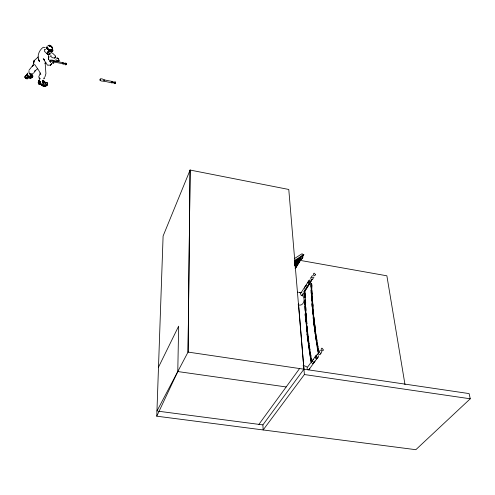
<?xml version="1.0" encoding="UTF-8"?>
<svg xmlns="http://www.w3.org/2000/svg" width="495" height="495" viewBox="0 0 495 495"><rect width="100%" height="100%" fill="white"/><g stroke="black" fill="none" stroke-linecap="round" stroke-linejoin="round"><path stroke-width="0.74" d="M43.183 81.873L42.558 81.471L42.397 81.793M43.937 85.876L43.838 86.235L44.729 86.241M305.495 310.6L305.508 311.015M316.2 340.22L316.602 343.511M28.45 77.542L27.516 77.956L25.975 76.985L25.585 75.822L26.328 75.444M39.062 80.32L39.062 81.174L40.875 83.655M43.133 80.258L43.214 80.963C45.274 80.159 42.57 85.456 43.919 81.601C43.028 80.685 45.571 82.219 43.857 81.168M309.907 352.923L309.48 349.705L309.876 353.238M43.665 81.131L42.743 82.213L43.3 81.836L43.3 80.32M27.194 75.333L26.767 74.733L27.503 73.545M310.761 359.209L311.108 361.344M43.257 81.817L43.238 80.419M47.025 48.12L46.858 47.792L47.402 49.005M46.92 47.681L46.753 48.139L46.784 47.607A2.425 1.442 15.6 0 0 46.759 48.269C46.623 46.196 46.709 48.887 46.895 47.687M156.958 411.029L188.051 352.081L469.118 393.593L470.25 398.791L415.837 449.695L156.773 416.19L177.779 371.547L178.646 326.168L158.499 367.179M306.51 323.922L306.752 326.941M315.272 333.772L315.631 337.107M30.839 75.599L30.467 74.999L30.721 75.686M41.456 84.416C42.186 86.229 46.27 86.266 44.773 86.056M315.791 337.305C317.239 336.835 316.398 344.433 315.81 337.237M46.815 47.254L46.728 48.244M52.049 53.287L52.062 52.891M46.864 47.829L46.728 48.145L46.92 47.681M311.417 287.31L311.918 297.192M30.863 74.807L30.628 75.37L30.801 74.881L31.148 76.422L29.75 76.775M40.974 83.587L39.148 81.1L39.124 80.339M43.913 85.672C43.517 86.569 41.543 85.672 42.384 84.626M156.773 416.19L163.103 236.022L190.105 170.051L288.777 189.467L304.394 374.542L263.148 429.951L262.901 424.883L303.936 369.196L298.504 303.577M42.886 81.65L43.511 82.133L44.117 81.557L43.183 82.56L43.207 82.189M307.859 337.305C307.742 334.304 308.701 346.481 307.865 337.522M309.084 343.388L308.552 344.26L307.772 340.876L308.014 339.632L308.645 340.282L309.078 343.344M39.062 81.093L38.134 82.374L38.517 83.339M44.606 81.44C43.82 80.611 43.541 83.308 43.628 82.523M310.866 359.215L310.439 355.874L310.767 358.417M39.148 81.1L39.223 80.209M48.869 56.746L48.386 59.023L48.869 56.746L48.331 55.36M308.008 336.779L308.249 341.154L307.376 333.748L308.001 336.588M307.018 334.304L307.389 333.036L308.02 334.348L308.02 337.8L307.389 337.126L307.011 334.274M312.382 303.936L312.351 303.206M31.148 76.422L30.727 74.844M43.418 80.741L43.572 82.077L43.176 82.479L43.61 82.083C43.405 78.977 43.529 83.519 43.727 81.267M114.054 82.294L114.029 82.424M114.091 82.09L113.955 82.275M112.625 82.869L112.767 82.591M112.78 81.997L112.916 81.607L112.811 82.492M112.879 82.04L112.934 81.687M104.222 79.973L103.969 81.118L111.808 82.882L111.833 82.566M112.105 81.508L112.031 81.984M30.857 75.686L30.783 75.061M46.351 84.793C47.836 84.948 45.447 86.817 45.979 85.251M43.09 80.277L43.003 82.059M43.214 80.963L42.941 81.997M46.759 48.015L46.821 47.737A2.562 1.516 15.6 0 1 46.753 47.26M45.651 82.281L44.705 85.678L46.951 84.818C48.027 81.093 47.897 85.703 46.623 84.886M104.191 80.159C100.077 76.31 97.36 81.811 103.969 81.118M313.242 314.146C312.914 309.127 314.146 325.011 313.242 314.344M30.746 74.9L30.882 75.605L30.789 74.813M312.846 310.161L312.37 303.8M46.672 47.718L46.678 47.662A2.599 1.541 15.6 0 1 46.777 47.025M66.021 64.127L65.897 64.672L66.07 63.577M308.998 346.871L308.614 343.412L308.998 346.809M65.501 64.511L65.625 64.041M30.882 75.252L30.504 75.172L30.758 75.487M64.783 63.973L64.697 64.375M64.919 63.23L64.888 63.416M39.216 81.211L39.26 80.765L39.266 81.075M63.546 63.775L63.756 62.729L63.694 63.156M29.762 77.944L29.323 77.387M51.932 50.249L51.963 49.679M62.809 63.032L62.884 62.717L54.895 60.972L54.728 61.912M62.747 63.533L62.636 64.016L62.859 62.809M39.359 79.788L39.346 80.462M42.941 80.691L42.44 81.836L43.108 80.171M312.889 310.674L312.883 309.895M26.878 74.51L27.008 74.405M46.313 47.211C46.202 47.365 46.332 47.161 46.307 47.235M30.746 75.283L30.888 75.178M47.173 53.008L47.328 53.831L48.399 54.561A3.904 2.042 44.4 0 0 48.788 54.499L48.912 54.512A4.047 2.116 44.4 0 1 48.436 54.623C45.187 54.184 49.426 48.659 50.403 50.589L50.422 51.121C49.364 49.871 50.793 51.833 50.416 50.54L50.044 50.051M310.136 353.251C311.349 354.686 310.161 357.303 310.421 355.193C311.126 355.744 311.64 360.521 310.681 359.549M114.97 83.339L114.964 83.766L115.094 83.302M115.267 82.479L115.335 81.941L115.18 82.387M114.574 83.253L114.568 83.686L114.704 83.222M114.871 82.399L114.945 81.854L114.791 82.3M54.858 61.225L54.914 60.891L50.905 60L50.657 61.324L50.905 60M46.932 47.984L46.907 47.959M311.609 286.976L311.25 283.87M305.031 296.951L304.976 291.468M305.242 310.167C306.096 309.808 304.716 310.303 305.353 307.005C306.015 308.645 306.201 320.76 305.223 310.693M44.408 81.384L43.962 81.706M64.944 63.113L64.87 63.552M313.657 320.463C315.024 318.038 314.3 331.483 313.644 321.007M27.033 74.609L27.237 74.405M62.686 63.706L54.679 62.104L54.809 61.498M115.651 82.888L115.595 82.956M317.969 357.161L309.066 369.474M65.47 64.598L65.674 63.849M65.717 63.527L65.785 63.205M65.866 64.684L65.934 64.369M66.181 63.292L66.089 63.775M307.048 368.119L307.098 367.797M39.167 79.07L39.346 77.987M316.862 343.579L316.416 340.071L316.757 342.67M316.243 339.768C317.215 338.462 317.648 345.56 316.651 343.759M65.538 64.202L65.451 64.833L65.594 64.208M65.693 63.688L65.81 62.989L65.693 63.453M65.959 64.208L65.847 64.919L65.934 64.61M312.958 278.846C312.376 281.482 309.084 277.516 311.572 277.132M30.016 75.723L30.504 75.172M63.57 63.645L63.484 64.202L63.589 63.713M306.269 323.482L306.182 320.364L306.566 323.829L306.269 323.482L306.473 323.012L307.018 326.335L306.832 327.888L306.232 323.971M46.685 84.732L45.849 85.994L45.299 86.068M310.563 282.342L302.334 295.212L301.146 295.336L300.496 293.677M314.251 324.157C313.762 321.527 314.288 316.967 313.174 313.236C312.908 318.563 313.923 317.147 313.917 320.661M114.048 82.387L113.906 83.049M114.883 82.486L114.791 82.962M115.279 82.566L115.186 83.049M308.911 346.809L309.524 349.953L309.152 346.865M26.631 75.494L25.356 75.754L25.82 77.078L26.699 77.864L27.528 78.198L29.341 77.802L29.168 77.393M46.437 47.619C46.623 46.957 46.443 47.353 46.481 47.526M46.678 47.681L46.815 47.316M307.395 333.451L307.086 330.283L307.475 333.884M27.25 75.29L26.897 74.386M64.882 63.509L64.814 63.861M66.113 63.694L66.021 64.177M49.958 49.952C49.636 50.874 50.001 49.296 50.954 50.434A0.823 0.644 15.5 0 1 50.929 50.577L49.995 50.639M44.94 76.818L45.911 73.693L45.15 62.785L44.983 63.422L45.856 62.426M311.163 286.865C312.605 285.12 311.268 297.291 311.138 287.341M47.786 52.414L49.444 50.707L47.737 52.377M51.827 51.672A4.059 2.11 44.5 0 1 51.412 51.734L50.082 51.035L51.932 51.678A3.453 1.794 44.5 0 0 52.291 51.474A4.573 2.376 44.5 0 0 52.52 50.707M49.178 49.754L50.199 50.434M50.793 50.41L50.979 50.354A0.823 0.644 15.5 0 1 50.942 50.521C50.49 51.239 50.521 49.661 50.614 50.428M65.581 63.96L65.674 63.49M46.802 47.737L46.777 47.576M30.647 75.333L30.535 75.017M54.747 61.832L55.174 61.739L54.778 61.652M44.705 85.678L44.921 84.701M66.027 63.855L66.12 63.422M45.596 82.603L45.689 82.059L45.076 84.107M46.716 47.458L46.747 47.409A2.562 1.516 15.6 0 0 46.629 48.232L46.666 48.238M43.789 81.892L43.925 81.483L43.399 82.028L43.752 83.884L41.685 84.107M42.186 84.707L41.834 85.313L40.609 84.23L38.969 84.063L39.489 83.624M51.758 51.604L52.377 50.855M48.881 54.592L48.956 54.574A3.44 1.801 44.4 0 0 49.314 54.363A4.56 2.382 44.4 0 0 49.543 53.677L49.277 54.314A3.409 1.782 44.4 0 1 48.918 54.543L48.875 54.481A3.341 1.745 44.4 0 0 49.209 54.277A4.467 2.339 44.4 0 0 49.42 53.677A4.443 2.32 44.4 0 1 49.271 54.147M65.662 63.601L65.724 63.335M46.53 47.44L46.388 47.848L46.524 47.341M45.825 85.301L45.849 85.994M112.798 82.455L112.668 82.888M38.301 56.931L34.068 60.693L33.32 64.35L32.367 66.194L33.518 65.334L31.934 66.485L28.914 70.364M43.876 81.007L43.529 81.242M51.864 49.222L51.331 50.069M28.957 71.255L29.087 72.913L29.985 73.6L31.074 73.972L32.565 73.433M318.13 350.268C318.551 343.61 315.804 345.145 318.031 350.423M39.445 83.185L38.517 81.929M50.094 50.843L50.459 51.004M43.727 81.223L43.795 82.411L43.331 80.741M47.285 83.024L47.112 84.329L46.004 85.406M111.95 81.898L112.099 81.44L111.864 82.77M113.943 82.844L113.862 83.117M114.753 82.442L114.803 82.133M114.692 83.389L114.741 83.073M115.143 82.529L115.199 82.219M115.131 83.16L114.989 83.445M39.761 84.391L39.984 83.649M48.386 59.023L48.689 57.896M46.357 84.484L46.907 84.843L46.499 84.886M305 297.08L304.883 297.575M27.59 74.665L27.343 73.452M311.572 287.106L311.188 286.76L311.095 284.476M40.206 73.65L40.404 72.982L38.82 76.601L38.932 77.498L40.355 78.841M39.39 80.629L39.365 80.963M43.746 82.003L43.739 82.424L42.7 81.477M307.259 334.23C308.899 335.053 305.898 324.021 307.129 333.537M307.16 330.394L306.504 323.718M47.458 52.984L48.225 54.407L47.44 53.528M26.117 78.061L25.901 78.488L26.093 77.969M47.44 52.984L47.526 52.662M47.532 52.687L47.44 53.46L48.225 54.339M44.445 86.118L43.838 86.235M27.392 74.244L27.274 73.706M39.619 84.348L39.841 83.624M44.352 85.883L44.197 86.248M26.841 78.736L25.938 78.365M26.167 78.377L26.464 78.105M31.433 77.072L31.915 77.455L32.874 76.224L31.779 74.621M29.91 74.151L29.459 73.514M46.784 47.514L46.796 47.483A2.463 1.46 15.6 0 0 46.765 48.102L46.79 48.083M26.396 77.919L26.068 78.631M31.649 77.313L31.928 77.115C33.177 77.288 32.924 74.955 31.705 74.751L32.163 75.067M30.17 77.833L30.876 77.901L30.48 77.319M30.727 77.802L31.278 77.74L28.766 77.263L27.219 78.829L26.705 78.457M31.946 77.399L31.352 76.645M43.876 82.442L43.937 81.421M25.585 76.329L26.699 74.782M47.545 83.977L46.907 85.152L46.951 84.818L44.859 86.266M39.984 84.453L40.25 83.816M315.915 337.243L315.513 333.754L315.798 336.272M315.334 333.302C316.28 332.931 316.682 337.615 315.829 337.856M42.731 85.901L43.022 85.208M26.959 74.176L26.65 74.72L27.157 75.395L29.483 76.787C29.651 77.69 27.51 77.152 29.23 76.904M307.129 330.369L306.721 327.071M316.8 343.481L317.481 346.519L317.041 343.542M43.183 86.081L43.473 85.406M317.493 358.244C316.373 360.577 313.688 356.344 316.082 355.985M315.791 356.06L316.614 355.41M38.387 83.364L38.82 83.958L39.421 83.482M48.72 57.135L48.473 58.825L50.131 61.832M311.423 287.149L311.788 294.377M47.39 83.389L47.322 83.271M309.041 280.789C307.81 281.327 308.793 283.412 309.994 283.152M42.774 81.273L42.483 81.743M51.567 51.703L51.579 51.61A4.059 2.104 44.5 0 0 52.012 51.492L52.272 51.208M25.882 78.507L25.152 77.758L25.511 77.579M58.924 60.056C60.143 61.671 56.288 62.45 58.336 60.675M45.392 86.13L45.917 85.579M27.336 73.458L27.875 73.031M25.301 77.579L25.598 77.604M31.804 74.59L32.843 76.088L31.296 77.548L32.249 77.152M31.556 77.703L30.863 77.802M24.899 77.047L24.83 76.731L25.035 77.585M294.872 265.487L299.692 257.635M301.102 256.435C303.775 257.029 300.941 261.75 299.828 258.508L301.783 256.002L302.959 257.456L301.591 259.182M33.493 73.378L35.294 70.618L34.848 71.094L37.719 68.638M300.694 258.18L300.459 257.932L295.515 266.205M295.144 266.966L300.292 258.613L300.019 258.415M300.508 258.074L300.793 257.617L294.946 261.317M295.367 266.824L300.521 258.47M295.41 267.504L300.657 259.015M302.272 256.398L303.076 255.092L302.389 256.521M31.445 77.765L30.931 77.727L31.6 77.622M295.237 268.012L300.88 258.866M302.092 256.911L303.305 254.95L302.105 253.712L294.476 258.514M295.125 268.284L300.774 259.139M295.28 268.383L300.527 259.887M302.544 256.62L303.757 254.665L302.259 257.4M295.397 268.507L301.047 259.361M24.769 76.873L25.517 76.385M43.789 82.671L44.03 81.533M100.027 80.264L100.293 78.965M300.613 293.442L308.639 281.073M27.968 76.106L26.742 77.653M310.229 281.946L311.869 279.397L310.501 282.002L310.198 281.488L310.501 282.002M104.204 79.899L112.087 81.427M307.209 287.05L309.022 284.272L307.209 287.05L307.135 285.949M56.17 58.41L56.473 57.952M47 85.121L47.65 83.408L46.635 82.702M29.582 77.554L29.972 77.882M57.222 61.003L57.104 61.485M29.496 77.548L29.855 77.87M50.552 50.614L50.917 50.57M31.191 77.876L30.814 77.239M29.341 77.802L29.131 77.492M39.241 84.212L39.625 83.674M39.377 84.268L39.674 83.797M30.789 78.024L30.504 77.412M30.337 78.08L29.879 77.969M258.904 424.357L299.58 368.552M315.915 355.781L307.414 367.309M317.821 353.776L318.582 352.756M47.31 52.693L48.844 51.035M305.514 310.303L306.238 320.55L306.17 319.708M43.653 83.958L43.993 83.469L43.715 82.64M38.808 80.821L38.332 82.201L38.721 82.974L40.163 83.742M39.377 80.035L38.455 82.182M51.635 64.065L50.335 65.161L51.635 64.065L50.335 65.161L47.471 65.161L43.232 58.763L44.593 60.31L43.801 59.091M57.581 61.64L57.748 60.631M27.169 78.42L27.213 78.792L26.854 78.204M47.588 48.733L47.285 48.355M43.43 81.397L43.3 81.836M43.387 80.388C42.106 83.154 43.882 80.004 43.436 80.339M38.981 83.983L39.247 83.667M46.951 84.818C45.54 86.569 42.892 85.839 41.493 84.459M51.078 50.342L50.608 50.372M51.226 50.15L50.867 50.15M46.592 85.4L46.907 84.843M50.205 50.212L49.748 50.02M50.929 51.065L51.437 50.923M52.235 51.078A4.368 2.271 44.5 0 0 52.445 49.97L52.532 49.97M52.482 50.62L52.798 50.793M52.297 51.146L52.235 51.09A3.218 1.671 44.5 0 1 51.895 51.282L51.833 51.307M52.253 51.443L49.42 54.258M26.761 74.665L27.015 74.467M305.013 297.854C306.634 295.113 303.67 290.027 304.338 296.517M42.836 81.526L43.684 80.734M50.738 56.096L51.158 55.706M48.838 52.427L49.37 52.179M48.164 48.318C46.833 48.164 48.43 49.16 47.625 48.108L47.91 47.904M49.116 49.655L48.751 49.952L49.079 49.655L49.704 50.094M46.92 85.227L46.01 85.814M27.219 78.829L27.293 78.495M42.712 81.347L43.17 80.976M43.399 82.028L43.473 80.722M57.538 61.188L58.169 60.699M30.789 75.655L30.845 75.135L30.721 75.624M49.896 61.627L50.509 61.157L52.031 61.312L52.619 62.624L51.69 63.781M31.748 77.579L28.933 77.251M58.014 61.727L58.961 60.755L58.75 59.511M31.934 77.369L31.525 77.635M39.34 83.797L38.969 84.063M30.133 75.921L30.591 75.617M53.881 62.939L53.596 63.156L53.386 62.611M295.571 265.871L300.459 257.932M294.909 264.144L297.996 262.183M294.94 264.745L297.377 263.192M294.624 265.246L297.062 263.693M294.661 265.84L296.443 264.701M295.651 265.512L296.134 265.202M294.68 262.115L300.193 258.619M294.816 262.338L299.877 259.132M294.847 262.944L299.246 260.153M294.537 263.451L298.937 260.661M294.562 264.052L298.312 261.676M294.636 260.42L303.757 254.665M303.194 255.216L303.874 254.789M294.618 261.212L300.422 257.536M300.057 257.926L300.31 258.563M301.814 256.794L301.331 256.292L301.814 256.794L301.82 256.187L302.043 256.645M299.828 258.508L300.279 258.223M51.053 50.298L50.775 50.261M47.273 83.463L47.526 83.141M308.88 369.685L308.082 369.802L307.166 368.818M41.605 84.175L43.684 83.921M38.554 83.055L42.483 85.499L45.948 85.635M53.225 63.379L53.782 62.197M305.174 286.58C302.977 287.7 306.925 290.775 306.789 287.923M308.527 281.42C306.318 282.54 310.297 285.627 310.155 282.769M48.219 54.382L49.277 54.314M47.31 46.085L47.972 46.115M51.381 49.847L50.855 49.921M51.981 51.375L51.913 51.393A3.842 1.992 44.5 0 1 51.536 51.449L49.803 50.558M49.444 50.447L49.828 50.657A20.147 10.296 44.4 0 0 51.146 51.301L51.554 51.486A3.917 2.036 44.5 0 0 51.944 51.424L52.08 51.468A3.347 1.739 44.5 0 0 52.365 51.202A4.48 2.326 44.5 0 0 52.581 50.044M49.828 50.725A20.097 10.271 44.4 0 0 51.622 51.585A4.133 2.147 44.5 0 0 52.043 51.523L52.223 51.548A3.539 1.838 44.6 0 0 52.594 51.331A4.647 2.413 44.5 0 0 52.823 50.125A3.539 1.838 44.6 0 0 52.612 49.519L52.563 49.413A4.127 2.141 44.5 0 0 52.328 48.968L52.241 48.826M32.75 76.15L32.33 77.115M28.221 77.517L30.733 77.387L31.798 76.719L31.989 75.815M30.77 77.956L30.319 77.443M51.69 51.622L51.579 51.61A19.961 10.203 44.4 0 1 49.853 50.713L48.813 50.051M38.895 83.537L38.437 83.612M305.038 301.146C305.7 299.45 305.118 295.057 304.425 297.155M305.997 317.809C308.137 311.652 302.934 311.924 305.984 317.809C305.984 316.627 305.198 314.987 305.687 313.069M312.692 307.989C314.863 301.727 309.517 302.204 312.692 307.989C312.481 306.739 313.248 306.603 312.481 303.905M38.462 83.531L38.864 83.457M30.176 76.607L30.702 76.515M29.36 77.703L29.31 77.375M313.502 359.469C310.582 360.236 315.043 364.499 314.931 360.979M312.45 360.886C309.53 361.659 313.985 365.916 313.88 362.396M319.077 351.939C316.138 352.706 320.655 357.006 320.537 353.461M25.486 77.752L25.152 77.758M312.574 275.591C309.839 276.179 313.991 280.102 313.935 276.971M43.981 81.267L44.587 81.557L43.82 81.291M53.206 60.879L53.868 61.139M40.64 82.009L39.878 81.706M49.005 45.367L49.958 45.478L48.999 45.305M50.935 50.106L51.282 50.106M55.366 56.071C55.793 58.948 51.907 58.342 50.601 56.071M303.064 365.768L304.58 365.817L307.104 367.024M28.58 77.22L29.409 77.096L29.465 76.669L27.998 76.032M297.433 292.186L298.145 292.229M32.385 75.896L32.757 75.921L32.422 75.797M28.636 77.084L31.482 77.22L32.534 76.348L32.577 75.487M43.603 82.622L43.628 83.073L42.298 81.984M44.68 82.374L45.132 82.424M44.717 85.616L42.545 84.973M158.487 411.234L262.901 424.883M177.779 371.547L286.172 386.948M46.592 82.677L47.576 83.308M304.394 374.542L470.25 398.791M296.307 259.702L297.829 259.968M300.112 260.376L386.873 275.802L405.003 384.64M46.771 82.869L47.569 83.259M55.551 56.622L55.582 57.321L54.493 58.268M317.468 354.599C313.774 354.909 319.269 359.964 318.489 355.676M317.097 358.145L316.249 357.718L315.736 356.388M320.482 350.534C316.769 350.837 322.307 355.917 321.515 351.617M29.341 73.378L30.189 74.306M306.721 285.12C303.311 285.256 308.311 289.891 307.667 286.085M311.899 279.854L311.596 279.341M310.087 279.935C306.925 279.805 311.039 284.65 311.145 281.247M29.118 77.505L29.471 77.845M45.163 47.681L43.3 47.242C39.124 49.896 36.314 56.9 39.396 61.281L38.728 60.18L39.606 61.696L38.474 59.004M46.32 47.489L46.988 47.656M299.506 292.316L301.839 292.458M29.391 73.526L29.811 73.65M29.372 73.458L29.83 73.594M49.76 54.654L50.174 54.784M26.538 77.727L27.157 77.938M298.108 304.809C303.503 306.937 305.83 299.116 302.662 295.67M298.869 292.489L299.599 292.749M301.313 295.298L301.665 295.428M39.779 83.364L40.244 83.544M40.398 81.397L40.788 81.57M28.153 75.89L28.797 76.15M52.284 49.853L52.377 50.137M45.88 49.754L44.346 49.5L44.42 51.257L47.897 54.691M50.533 46.196L49.048 45.645L51.48 46.765L52.482 48.232M50.552 46.159L49.03 45.695L51.461 46.753L50.966 46.381C54.506 50.57 50.874 44.154 48.826 45.348L49.803 45.429L49.16 45.305C51.035 44.618 54.351 50.441 50.911 46.425M312.964 310.594L313.242 314.059L313.081 310.773M50.168 50.966L48.628 50.082M49.673 50.917L50.106 51.121L49.252 50.601L50.119 51.078M50.28 50.75L49.84 50.527L50.193 50.83M49.822 50.626L49.42 50.564A20.493 10.475 44.4 0 0 51.678 51.666L51.82 51.629A4.121 2.141 44.5 0 0 52.148 51.573M49.642 50.837L49.457 50.533A20.493 10.475 44.4 0 0 51.709 51.635M46.32 84.942L46.827 85.27M50.942 46.419L52.421 48.244M39.773 81.607L39.495 81.384L39.872 81.718M57.265 57.742L58.528 58.973M30.9 75.624L31.272 75.945M52.755 53.324L55.254 55.743M52.68 60.081L53.25 61.405L53.906 61.708M47.464 49.11L47.965 49.593M310.062 353.139L310.192 355.75M57.185 61.733L55.855 59.456M47.873 54.091L47.433 53.435M305.069 299.766L305.464 300.743M27.039 78.328L27.367 78.717M47.303 48.293L47.619 48.671M305.019 300.378L305.174 303.781L304.778 300.979M311.262 284.582L311.528 283.418M30.201 78.049L29.923 77.35M58.243 58.8L57.853 58.224L58.299 58.893M34.458 64.183L38.715 70.309L40.813 74.349L40.299 73.439M315.253 330.858L314.647 327.22L315.55 333.964L315.315 331.007M31.241 74.912L31.853 76.323L31.482 77.22L31.494 75.345M50.354 62.277L50.57 62.717M311.12 359.314L311.609 361.635M312.772 311.176C314.418 310.804 311.392 301.35 312.605 310.476M52.383 49.469L52.303 49.358A3.842 1.999 44.5 0 0 52.198 49.147M52.21 49.321L52.253 49.42A3.224 1.671 44.5 0 1 52.445 49.97M311.757 297.588C313.44 298.268 310.606 287.502 311.615 296.821M309.746 353.616C311.454 353.962 308.175 343.536 309.635 353.102M47.922 54.227L48.498 54.456A3.904 2.042 44.4 0 0 48.887 54.401A3.83 2.005 44.4 0 1 48.479 54.425L48.374 54.524A3.83 2.005 44.4 0 0 48.751 54.469L48.962 54.376A3.341 1.745 44.4 0 0 49.308 54.172M308.831 347.273C310.526 348.307 307.308 336.866 308.719 346.735M26.804 78.272L26.94 78.668M51.888 49.339L51.95 49.995M311.646 283.654C313.044 287.614 310.439 290.033 310.823 284.359M312.178 304.227C313.267 304.926 312.593 299.951 311.869 299.852C311.906 291.227 312.147 303.033 312.104 303.905M26.674 78.853L26.588 78.538M307.166 333.809L307.29 334.298M318.582 349.977L317.753 348.82L317.914 352.007M318.328 350.194L317.877 349.544L318.167 351.79M47.526 52.73L47.786 52.346M311.875 361.486C311.93 357.347 309.387 357.823 310.854 361.554M302.86 293.752L303.002 295.793M310.619 359.252L310.204 356.047M309.684 368.391L309.765 368.855M312.357 303.751L312.184 300.385L312.153 301.152M314.226 323.953L313.929 320.921M57.692 61.399L57.729 61.739M44.445 77.536L44.513 78.204L43.876 78.736L43.82 78.024M311.262 283.456L311.367 284.037L311.318 283.468M305.464 300.756C306.535 305.421 303.942 305.297 304.505 300.886M305.18 304.301C304.976 301.628 305.415 308.88 305.242 306.454M317.443 354.29L317.481 354.81M47.186 53.231L47.669 54.258L47.18 53.033M304.71 291.394L304.821 294.649L304.382 291.048M304.654 291.159L304.846 297.668M52.272 49.679A3.415 1.776 44.5 0 1 52.476 50.267M52.235 49.16A3.917 2.036 44.5 0 1 52.34 49.37M52.346 49.457A3.317 1.72 44.5 0 1 52.544 50.026M52.451 49.5A3.415 1.776 44.5 0 1 52.662 50.088A4.573 2.376 44.5 0 1 52.476 51.282A3.453 1.788 44.5 0 1 52.111 51.499M52.216 48.98A4.139 2.147 44.5 0 1 52.445 49.413L52.575 49.55A3.539 1.838 44.5 0 1 52.792 50.162M49.364 53.732A4.443 2.32 44.4 0 1 49.265 54.073M52.563 51.362A3.539 1.838 44.5 0 1 52.192 51.579M190.105 170.051L188.051 352.081L190.105 170.051M317.914 346.321L317.4 347.187L316.503 343.969L316.726 342.732L317.468 343.648L317.914 346.321M304.858 303.689L305.335 307.772L305.087 302.99L304.858 303.689M310.897 355.899L310.384 356.765L309.524 353.566L309.752 352.335L310.483 353.238L310.897 355.899M316.905 340.127L316.385 340.999L315.532 337.677L315.767 336.427L316.497 337.367L316.905 340.127M309.95 349.742L309.431 350.608L308.614 347.311L308.855 346.067L309.567 347.001L309.95 349.742M314.622 330.567L314.981 333.68L315.717 334.651L315.606 330.914L315.012 329.93L314.622 330.567M305.693 316.924C305.96 327.894 307.129 314.721 305.693 316.924M314.424 327.176C315.049 338.815 315.742 324.318 314.424 327.176M311.448 297.297L311.695 300.49L312.308 301.214L312.605 300.013L312.017 296.474L311.448 297.297M308.038 340.517L308.651 343.617L308.49 340.838L308.038 340.517M317.505 346.475L317.969 349.742L317.53 346.519M315.129 327.195L314.591 328.067L313.824 324.596L314.071 323.34L314.709 324.021L315.129 327.195M314.096 324.25C314.177 330.988 315.971 324.708 314.096 324.25M47.118 48.194L47.118 48.219M314.368 320.543L313.83 321.416L313.1 317.889L313.36 316.639L313.985 317.332L314.368 320.543M307.581 330.276L307.042 331.143L306.343 327.647L306.609 326.403L307.222 327.09L307.581 330.276M313.694 313.818L313.143 314.684L312.456 311.132L312.741 309.895L313.354 310.6L313.694 313.818M306.95 323.6L306.405 324.46L305.749 320.933L306.034 319.708L306.634 320.401L306.95 323.6M304.858 306.894C304.877 307.556 304.536 311.671 305.867 310.773C306.17 309.975 306.034 305.168 304.858 306.894M311.12 290.342C310.879 290.812 311.064 295.812 312.172 293.95C312.382 293.349 312.271 288.604 311.126 290.324M323.278 350.045C320.135 354.104 320.871 344.155 323.278 350.045M315.451 274.855C312.469 278.332 313.242 269.614 315.451 274.855M33.809 62.073L33.481 63.942L34.068 60.693L33.809 62.073M104.501 80.666L104.117 80.58L104.495 80.71M47.947 48.659L47.501 48.943L47.928 48.671M305.347 289.427L303.986 291.512L305.347 289.427M56.343 57.29L56.343 57.29M47.656 48.702L47.464 48.225L47.669 48.702M49.42 45.317L48.844 45.33L49.451 45.342M47.217 48.411L47.483 48.788L47.192 48.399M49.797 45.484L49.16 45.367L49.797 45.484M50.113 50.657L49.611 50.422L50.113 50.657"/></g></svg>
